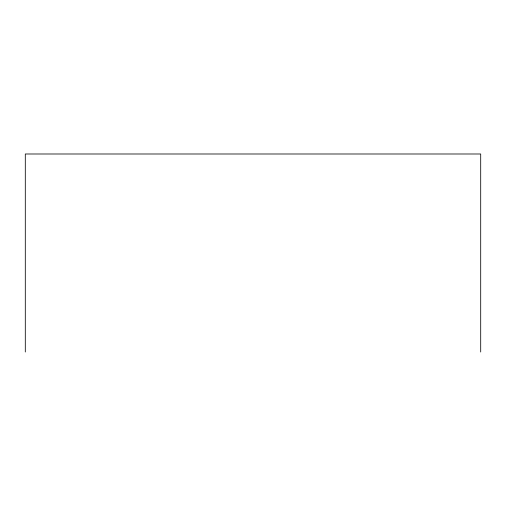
<?xml version="1.0" encoding="UTF-8"?>
<svg xmlns="http://www.w3.org/2000/svg" width="506" height="506" viewBox="0 0 506 506"><rect width="100%" height="100%" fill="white"/><g stroke="black" fill="none" stroke-linecap="round" stroke-linejoin="round"><path stroke-width="0.76" d="M480.7 352.005L480.7 153.995L25.3 153.995L25.3 352.005"/></g></svg>
